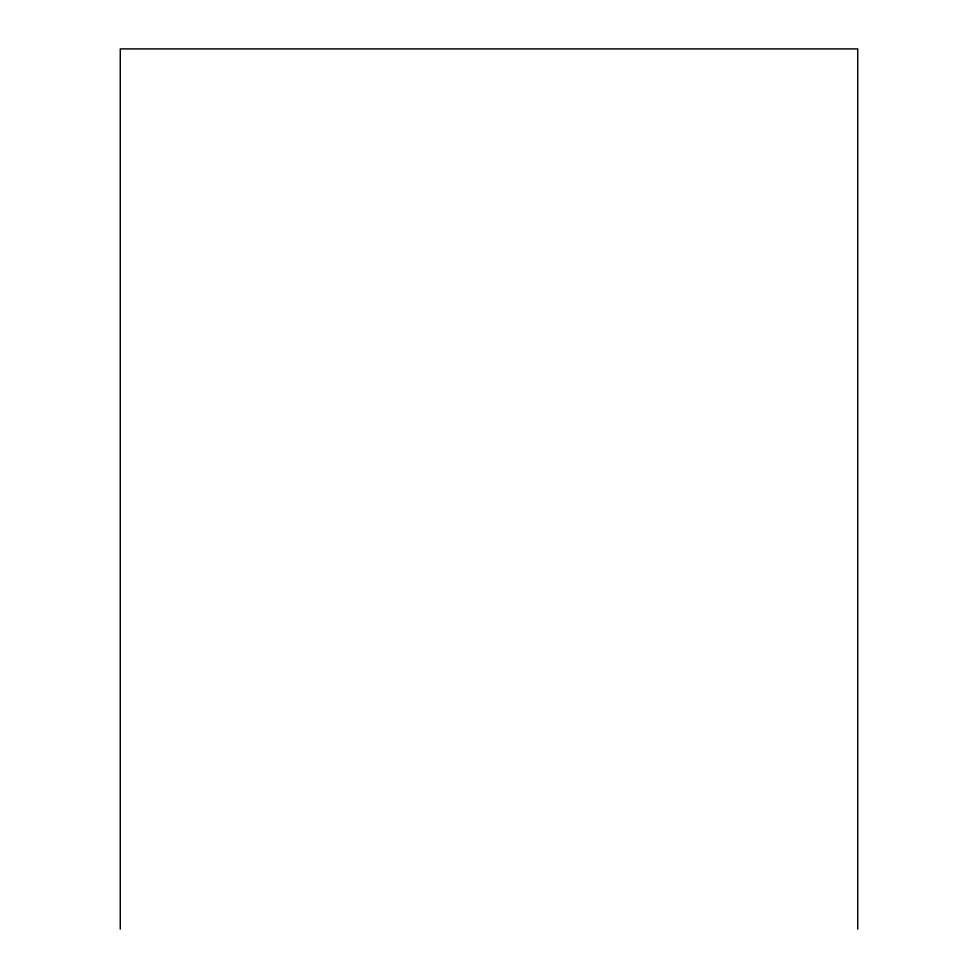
<?xml version="1.0" encoding="UTF-8"?>
<svg xmlns="http://www.w3.org/2000/svg" width="978" height="978" viewBox="0 0 978 978"><rect width="100%" height="100%" fill="white"/><g stroke="black" fill="none" stroke-linecap="round" stroke-linejoin="round"><path stroke-width="1.47" d="M857.73 929.1L857.73 48.9L120.27 48.9L120.27 929.1"/></g></svg>
